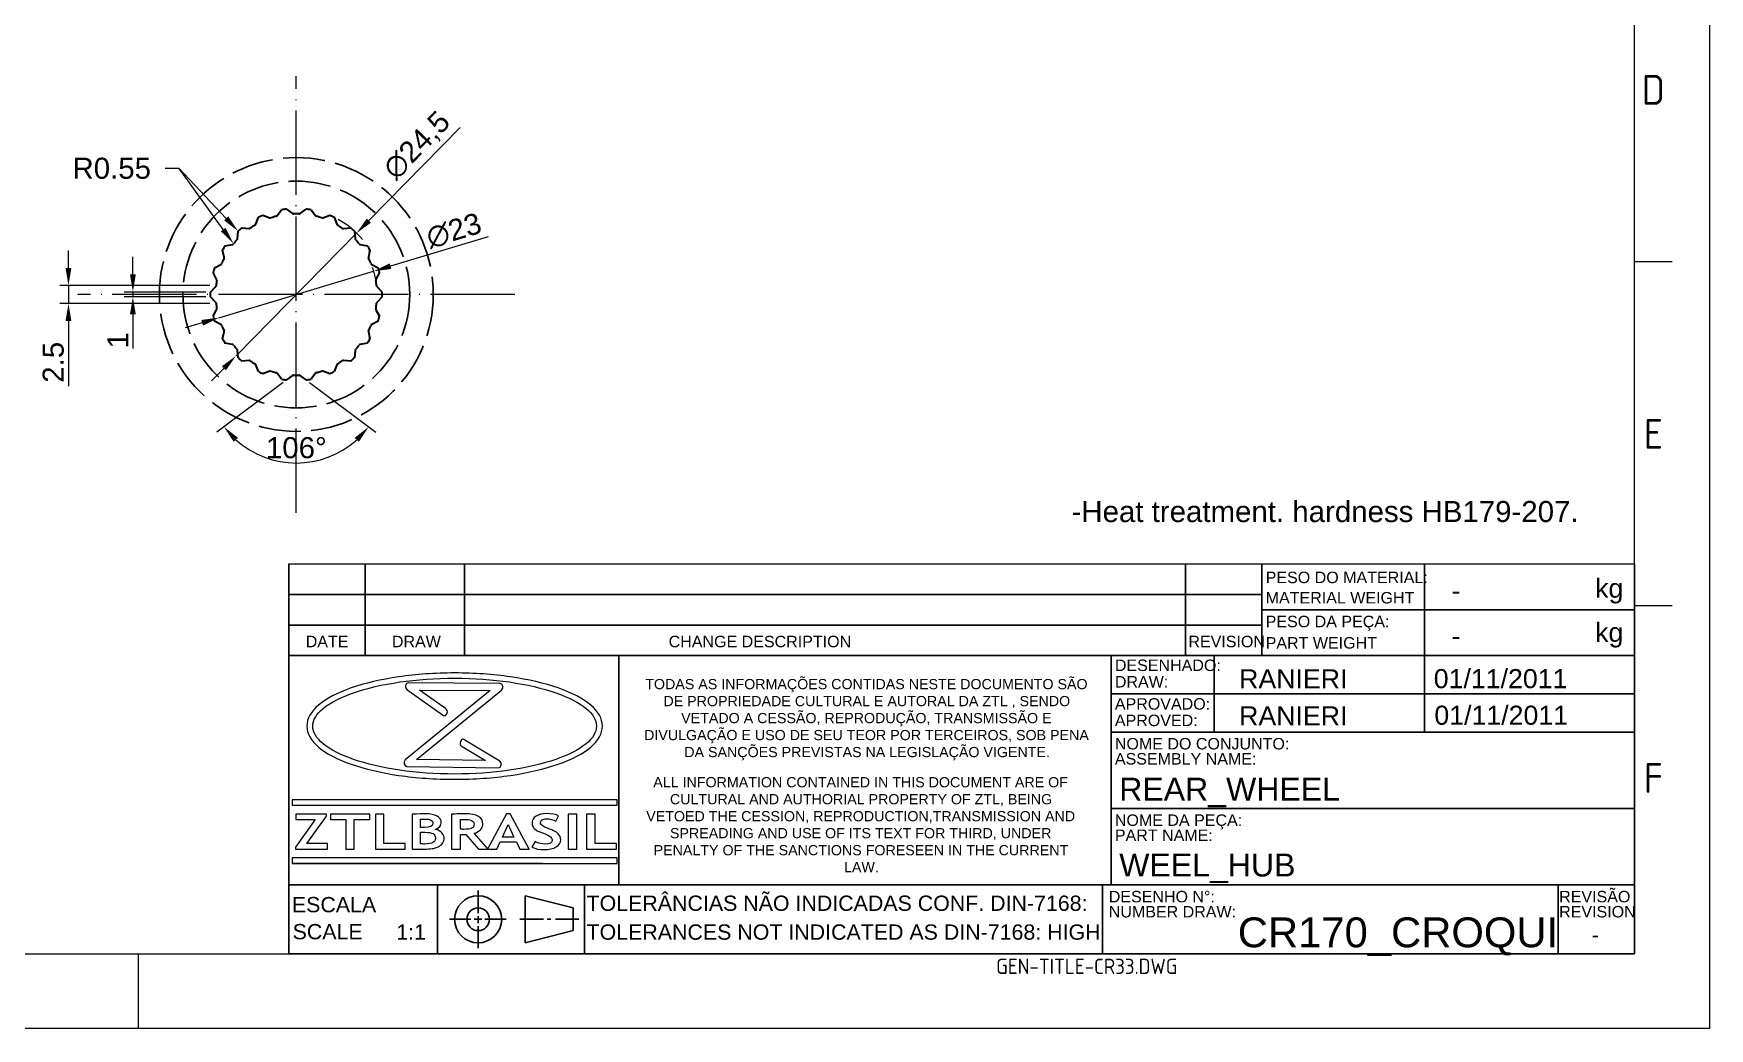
# Model space of a CAD drawing. Header units: millimetres. Extents: x 2429 to 2877, y 1091 to 1407.
# Drawn here: x 2637.9 to 2876.6, y 1091 to 1232.7 of the extents above; entities that cross this region are included whole.
import ezdxf
from ezdxf import colors
from ezdxf.entities.mleader import LeaderData, LeaderLine
from ezdxf.enums import TextEntityAlignment as Align
from ezdxf.math import Vec2, Vec3

# ---------------------------------------------------------------- set-up
doc = ezdxf.new("R2010")
doc.units = ezdxf.units.MM
for name, pattern in [('ACAD_ISO02W100', [15, 12, -3]), ('ACAD_ISO04W100', [30, 24, -3, 0, -3]), ('ACAD_ISO05W100', [33, 24, -3, 0, -3, 0, -3])]:
    doc.linetypes.add(name, pattern=pattern)
for name, color, linetype, lineweight in [('AM_0', 7, 'Continuous', 40), ('AM_4', 1, 'ACAD_ISO04W100', 25), ('AM_5', 3, 'Continuous', 25), ('AM_8', 40, 'ACAD_ISO02W100', 35), ('AM_BOR', 2, 'ACAD_ISO05W100', 35)]:
    doc.layers.add(name, color=color, linetype=linetype, lineweight=lineweight)
doc.layers.add('Camada 1', color=7, linetype='Continuous')
doc.styles.add('ACISOTS', font='isocp.shx', dxfattribs={"height": 1})
doc.styles.get("Standard").update_dxf_attribs({"font": 'arial.ttf'})
doc.dimstyles.new('ISO-25', dxfattribs={"dimtxt": 3, "dimasz": 2.5, "dimexe": 1.25, "dimexo": 0.625, "dimtad": 1, "dimtxsty": 'Standard', "dimcen": 2.5, "dimadec": 0, "dimazin": 0, "dimtfac": 1, "dimtmove": 0, "dimatfit": 3, "dimfxl": 1, "dimarcsym": 0})

# ---------------------------------------------------------------- blocks, each defined once
blk = doc.blocks.new('A3 ZTL')
for p, q in [((401.17, 9.78), (401.17, 280.82)), ((19.57, 9.78), (401.17, 9.78))]:
    blk.add_line(p, q)
at = {"layer": 'AM_BOR', "color": 135, "linetype": 'Continuous', "lineweight": 25}
for p, q in [((410.96, 290.61), (410.96, 0)), ((410.96, 0), (0, 0))]:
    blk.add_line(p, q, dxfattribs=at)
at = {"layer": 'AM_BOR', "color": 135, "lineweight": 25}
for p, q in [((406.07, 100.29), (401.17, 100.29)), ((406.07, 55.28), (401.17, 55.28)), ((205.48, 9.78), (205.48, 0))]:
    blk.add_line(p, q, dxfattribs=at)
at = {"layer": 'AM_BOR', "color": 135, "lineweight": 25, "style": 'ACISOTS'}
for s, p in [('D', (403.62, 122.8)), ('E', (403.62, 77.79)), ('F', (403.62, 32.78))]:
    blk.add_text(s, height=3.91, dxfattribs=at).set_placement(p, align=Align.MIDDLE)
blk = doc.blocks.new('*D23')
at = {"layer": 'AM_5', "color": 0, "lineweight": -2}
for p, q in [((2698.69, 1219.36), (2685.67, 1206.09)), ((2666.75, 1186.83), (2683.92, 1204.31)), ((2665, 1185.04), (2663.25, 1183.26))]:
    blk.add_line(p, q, dxfattribs=at)
blk.add_arc((2675.34, 1195.57), 12.25, 39.6867, 60.8832, dxfattribs=at)
at = {"layer": 'AM_5', "color": 0}
for points in [[(2685.37, 1206.39), (2685.97, 1205.8), (2683.92, 1204.31)], [(2664.71, 1185.33), (2665.3, 1184.75), (2666.75, 1186.83)]]:
    blk.add_solid(points, dxfattribs=at)
at = {"layer": 'Defpoints', "color": 0}
for p in [(2683.92, 1204.31), (2666.75, 1186.83)]:
    blk.add_point(p, dxfattribs=at)
at = {"layer": 'AM_5', "color": 0, "insert": (2692.61, 1216.7), "char_height": 3, "attachment_point": 5, "rotation": 45.5332}
blk.add_mtext('∅24,5', dxfattribs=at)
blk = doc.blocks.new('*D24')
at = {"layer": 'AM_5', "color": 0, "lineweight": -2}
for p, q in [((2702.64, 1203.77), (2688.74, 1199.6)), ((2664.32, 1192.26), (2686.35, 1198.88)), ((2661.93, 1191.54), (2659.53, 1190.82))]:
    blk.add_line(p, q, dxfattribs=at)
blk.add_arc((2675.34, 1195.57), 11.5, 10.4991, 19.4453, dxfattribs=at)
at = {"layer": 'AM_5', "color": 0}
for points in [[(2688.62, 1200), (2688.86, 1199.2), (2686.35, 1198.88)], [(2661.81, 1191.94), (2662.05, 1191.14), (2664.32, 1192.26)]]:
    blk.add_solid(points, dxfattribs=at)
at = {"layer": 'Defpoints', "color": 0}
for p in [(2686.35, 1198.88), (2664.32, 1192.26)]:
    blk.add_point(p, dxfattribs=at)
at = {"layer": 'AM_5', "color": 0, "insert": (2697.78, 1204.65), "char_height": 3, "attachment_point": 5, "rotation": 16.7269}
blk.add_mtext('∅23', dxfattribs=at)
blk = doc.blocks.new('*D25')
at = {"layer": 'AM_5', "color": 0, "lineweight": -2}
for p, q in [((2642.89, 1199.34), (2642.89, 1201.84)), ((2663.03, 1196.84), (2641.64, 1196.84)), ((2642.89, 1196.84), (2642.89, 1194.3)), ((2663.03, 1194.3), (2641.64, 1194.3)), ((2642.89, 1191.8), (2642.89, 1182.51))]:
    blk.add_line(p, q, dxfattribs=at)
at = {"layer": 'AM_5', "color": 0}
for points in [[(2642.47, 1199.34), (2643.3, 1199.34), (2642.89, 1196.84)], [(2642.47, 1191.8), (2643.3, 1191.8), (2642.89, 1194.3)]]:
    blk.add_solid(points, dxfattribs=at)
at = {"layer": 'Defpoints', "color": 0}
for p in [(2663.65, 1196.84), (2642.89, 1194.3), (2663.65, 1194.3)]:
    blk.add_point(p, dxfattribs=at)
at = {"layer": 'AM_5', "color": 0, "insert": (2640.73, 1185.91), "char_height": 3, "attachment_point": 5, "rotation": 90}
blk.add_mtext('2.5', dxfattribs=at)
blk = doc.blocks.new('*D26')
at = {"layer": 'AM_5', "color": 0, "lineweight": -2}
for p, q in [((2652.06, 1198.42), (2652.06, 1200.92)), ((2662.47, 1195.92), (2650.81, 1195.92)), ((2652.06, 1195.92), (2652.06, 1195.22)), ((2662.47, 1195.22), (2650.81, 1195.22)), ((2652.06, 1192.72), (2652.06, 1187.86))]:
    blk.add_line(p, q, dxfattribs=at)
at = {"layer": 'AM_5', "color": 0}
for points in [[(2651.65, 1198.42), (2652.48, 1198.42), (2652.06, 1195.92)], [(2651.65, 1192.72), (2652.48, 1192.72), (2652.06, 1195.22)]]:
    blk.add_solid(points, dxfattribs=at)
at = {"layer": 'Defpoints', "color": 0}
for p in [(2663.09, 1195.92), (2652.06, 1195.22), (2663.09, 1195.22)]:
    blk.add_point(p, dxfattribs=at)
at = {"layer": 'AM_5', "color": 0, "insert": (2649.93, 1189.04), "char_height": 3, "attachment_point": 5, "rotation": 90}
blk.add_mtext('1', dxfattribs=at)
blk = doc.blocks.new('*D41')
at = {"layer": 'AM_5', "color": 0, "lineweight": -2}
for p, q in [((2673.44, 1183.02), (2664.03, 1175.96)), ((2677.23, 1183.02), (2686.64, 1175.96))]:
    blk.add_line(p, q, dxfattribs=at)
blk.add_arc((2675.34, 1184.44), 12.88, 228.0071, 311.9929, dxfattribs=at)
at = {"layer": 'AM_5', "color": 0}
for points in [[(2666.41, 1174.59), (2667.02, 1175.15), (2665.03, 1176.71)], [(2683.65, 1175.15), (2684.26, 1174.59), (2685.64, 1176.71)]]:
    blk.add_solid(points, dxfattribs=at)
at = {"layer": 'Defpoints', "color": 0}
for p in [(2674.78, 1184.02), (2675.89, 1184.02), (2673.94, 1183.4), (2676.73, 1183.4), (2671.42, 1172.17)]:
    blk.add_point(p, dxfattribs=at)
at = {"layer": 'AM_5', "color": 0, "insert": (2675.34, 1173.72), "char_height": 3, "attachment_point": 5}
blk.add_mtext('106°', dxfattribs=at)

msp = doc.modelspace()

# ---------------------------------------------------------------- linework, layer by layer
at = {"linetype": 'Continuous'}
msp.add_line((2674.261, 1157.192), (2865.925, 1157.192), dxfattribs=at)
at = {"layer": 'AM_0'}
for p, q in [((2673.942, 1207.738), (2674.778, 1207.111)), ((2675.893, 1207.111), (2676.729, 1207.738)), ((2669.564, 1205.58), (2669.928, 1206.56)), ((2670.569, 1206.853), (2671.549, 1206.486)), ((2672.618, 1206.8), (2673.244, 1207.638)), ((2677.427, 1207.638), (2678.053, 1206.8)), ((2679.122, 1206.486), (2680.102, 1206.853)), ((2680.743, 1206.56), (2681.107, 1205.58)), ((2666.977, 1203.548), (2667.051, 1204.591)), ((2667.583, 1205.053), (2668.626, 1204.977)), ((2682.045, 1204.977), (2683.088, 1205.053)), ((2683.62, 1204.591), (2683.694, 1203.548)), ((2665.067, 1200.87), (2664.844, 1201.892)), ((2665.225, 1202.484), (2666.247, 1202.706)), ((2684.424, 1202.706), (2685.446, 1202.484)), ((2685.827, 1201.892), (2685.604, 1200.87)), ((2663.989, 1197.762), (2663.487, 1198.68)), ((2663.686, 1199.356), (2664.604, 1199.856)), ((2686.067, 1199.856), (2686.985, 1199.356)), ((2687.184, 1198.68), (2686.682, 1197.762)), ((2663.091, 1195.92), (2663.831, 1196.659)), ((2686.84, 1196.659), (2687.58, 1195.92)), ((2663.831, 1194.477), (2663.091, 1195.216)), ((2663.487, 1192.456), (2663.989, 1193.374)), ((2686.682, 1193.374), (2687.184, 1192.456)), ((2687.58, 1195.216), (2686.84, 1194.477)), ((2664.604, 1191.28), (2663.686, 1191.78)), ((2686.985, 1191.78), (2686.067, 1191.28)), ((2664.844, 1189.244), (2665.067, 1190.266)), ((2666.247, 1188.43), (2665.225, 1188.651)), ((2685.446, 1188.651), (2684.424, 1188.43)), ((2685.604, 1190.266), (2685.827, 1189.244)), ((2667.051, 1186.545), (2666.977, 1187.588)), ((2683.694, 1187.588), (2683.62, 1186.545)), ((2668.626, 1186.159), (2667.583, 1186.083)), ((2669.928, 1184.576), (2669.564, 1185.556)), ((2671.549, 1184.65), (2670.569, 1184.283)), ((2673.244, 1183.498), (2672.618, 1184.336)), ((2674.778, 1184.025), (2673.942, 1183.397)), ((2676.729, 1183.397), (2675.893, 1184.025)), ((2678.053, 1184.336), (2677.427, 1183.498)), ((2680.102, 1184.283), (2679.122, 1184.65)), ((2681.107, 1185.556), (2680.743, 1184.576)), ((2683.088, 1186.083), (2682.045, 1186.159))]:
    msp.add_line(p, q, dxfattribs=at)
for centre, radius, start, end in [((2675.335, 1195.568), 12.25, 96.53378, 99.82986), ((2675.335, 1195.568), 12.25, 80.17014, 83.46622), ((2675.335, 1195.568), 11.5, 120.74101, 124.71354), ((2669.329, 1205.667), 0.25, 300.74101, 339.59717), ((2675.335, 1195.568), 12.25, 112.89741, 116.1935), ((2671.636, 1206.72), 0.25, 249.49374, 288.3499), ((2675.335, 1195.568), 11.5, 104.37737, 108.3499), ((2672.418, 1206.95), 0.25, 284.37737, 323.23353), ((2674.928, 1207.311), 0.25, 233.1301, 271.98626), ((2675.335, 1195.568), 11.5, 88.01374, 91.98626), ((2675.743, 1207.311), 0.25, 268.01374, 306.8699), ((2678.253, 1206.95), 0.25, 216.76647, 255.62263), ((2675.335, 1195.568), 11.5, 71.6501, 75.62263), ((2679.035, 1206.72), 0.25, 251.6501, 290.50626), ((2675.335, 1195.568), 12.25, 63.8065, 67.10259), ((2681.342, 1205.667), 0.25, 200.40283, 239.25899), ((2675.335, 1195.568), 11.5, 55.28646, 59.25899), ((2675.335, 1195.568), 11.5, 137.10465, 141.07717), ((2666.727, 1203.566), 0.25, 317.10465, 355.96081), ((2675.335, 1195.568), 12.25, 129.26105, 132.55713), ((2668.644, 1205.227), 0.25, 265.85738, 304.71354), ((2682.027, 1205.227), 0.25, 235.28646, 274.14262), ((2675.335, 1195.568), 12.25, 47.44287, 50.73895), ((2683.944, 1203.566), 0.25, 184.03919, 222.89535), ((2675.335, 1195.568), 11.5, 38.92283, 42.89535), ((2675.335, 1195.568), 11.5, 153.46828, 157.44081), ((2675.335, 1195.568), 12.25, 145.62469, 148.92077), ((2664.823, 1200.817), 0.25, 333.46828, 12.32444), ((2666.194, 1202.95), 0.25, 282.22101, 321.07717), ((2684.477, 1202.95), 0.25, 218.92283, 257.77899), ((2675.335, 1195.568), 12.25, 31.07923, 34.37531), ((2685.848, 1200.817), 0.25, 167.67556, 206.53172), ((2675.335, 1195.568), 11.5, 22.55919, 26.53172), ((2675.335, 1195.568), 12.25, 161.98832, 165.28441), ((2664.485, 1200.076), 0.25, 298.58465, 337.44081), ((2686.186, 1200.076), 0.25, 202.55919, 241.41535), ((2675.335, 1195.568), 12.25, 14.71559, 18.01168), ((2675.335, 1195.568), 12.25, 178.35196, 181.64804), ((2663.654, 1196.836), 0.25, 314.94828, 353.80444), ((2675.335, 1195.568), 11.5, 169.83192, 173.80444), ((2663.77, 1197.642), 0.25, 349.83192, 28.68808), ((2686.901, 1197.642), 0.25, 151.31192, 190.16808), ((2675.335, 1195.568), 11.5, 6.19556, 10.16808), ((2687.017, 1196.836), 0.25, 186.19556, 225.05172), ((2675.335, 1195.568), 12.25, 358.35196, 1.64804), ((2663.654, 1194.3), 0.25, 6.19556, 45.05172), ((2675.335, 1195.568), 11.5, 186.19556, 190.16808), ((2663.77, 1193.494), 0.25, 331.31192, 10.16808), ((2686.901, 1193.494), 0.25, 169.83192, 208.68808), ((2675.335, 1195.568), 11.5, 349.83192, 353.80444), ((2687.017, 1194.3), 0.25, 134.94828, 173.80444), ((2675.335, 1195.568), 12.25, 194.71559, 198.01168), ((2664.485, 1191.06), 0.25, 22.55919, 61.41535), ((2675.335, 1195.568), 11.5, 202.55919, 206.53172), ((2675.335, 1195.568), 11.5, 333.46828, 337.44081), ((2686.186, 1191.06), 0.25, 118.58465, 157.44081), ((2675.335, 1195.568), 12.25, 341.98832, 345.28441), ((2675.335, 1195.568), 12.25, 211.07923, 214.37531), ((2664.823, 1190.319), 0.25, 347.67556, 26.53172), ((2675.335, 1195.568), 12.25, 325.62469, 328.92077), ((2685.848, 1190.319), 0.25, 153.46828, 192.32444), ((2666.194, 1188.186), 0.25, 38.92283, 77.77899), ((2675.335, 1195.568), 11.5, 218.92283, 222.89535), ((2666.727, 1187.57), 0.25, 4.03919, 42.89535), ((2675.335, 1195.568), 12.25, 227.44287, 230.73895), ((2675.335, 1195.568), 12.25, 309.26105, 312.55713), ((2683.944, 1187.57), 0.25, 137.10465, 175.96081), ((2675.335, 1195.568), 11.5, 317.10465, 321.07717), ((2684.477, 1188.186), 0.25, 102.22101, 141.07717), ((2668.644, 1185.909), 0.25, 55.28646, 94.14262), ((2675.335, 1195.568), 11.5, 235.28646, 239.25899), ((2669.329, 1185.469), 0.25, 20.40283, 59.25899), ((2675.335, 1195.568), 12.25, 243.8065, 247.10259), ((2671.636, 1184.415), 0.25, 71.6501, 110.50626), ((2675.335, 1195.568), 11.5, 251.6501, 255.62263), ((2672.418, 1184.186), 0.25, 36.76647, 75.62263), ((2674.928, 1183.825), 0.25, 88.01374, 126.8699), ((2675.335, 1195.568), 11.5, 268.01374, 271.98626), ((2675.743, 1183.825), 0.25, 53.1301, 91.98626), ((2678.253, 1184.186), 0.25, 104.37737, 143.23353), ((2675.335, 1195.568), 11.5, 284.37737, 288.3499), ((2679.035, 1184.415), 0.25, 69.49374, 108.3499), ((2675.335, 1195.568), 12.25, 292.89741, 296.1935), ((2681.342, 1185.469), 0.25, 120.74101, 159.59717), ((2675.335, 1195.568), 11.5, 300.74101, 304.71354), ((2682.027, 1185.909), 0.25, 85.85738, 124.71354), ((2675.335, 1195.568), 12.25, 260.17014, 263.46622), ((2675.335, 1195.568), 12.25, 276.53378, 279.82986)]:
    msp.add_arc(centre, radius, start, end, dxfattribs=at)
at = {"layer": 'AM_4', "ltscale": 0.5}
for p, q in [((2675.335, 1164.47), (2675.335, 1226.665)), ((2706.433, 1195.568), (2644.238, 1195.568))]:
    msp.add_line(p, q, dxfattribs=at)
at = {"layer": 'AM_8', "color": 0, "linetype": 'Continuous'}
for p, q in [((2674.261, 1157.192), (2674.261, 1101.653)), ((2685.151, 1157.192), (2685.151, 1144.124)), ((2699.308, 1157.192), (2699.308, 1144.124)), ((2801.944, 1157.192), (2801.944, 1144.124)), ((2812.834, 1144.124), (2812.834, 1157.192)), ((2835.978, 1157.192), (2835.978, 1150.658)), ((2865.925, 1101.653), (2865.925, 1157.192)), ((2812.834, 1152.836), (2674.261, 1152.836)), ((2812.834, 1150.658), (2865.925, 1150.658)), ((2835.978, 1150.658), (2835.978, 1144.124)), ((2674.261, 1148.48), (2812.834, 1148.48)), ((2674.261, 1144.124), (2789.695, 1144.124)), ((2721.248, 1144.124), (2721.248, 1111.454)), ((2789.695, 1144.124), (2865.925, 1144.124)), ((2791.358, 1144.124), (2791.358, 1123.433)), ((2806.03, 1144.124), (2806.03, 1133.234)), ((2835.978, 1144.124), (2835.978, 1133.234)), ((2791.358, 1138.679), (2865.925, 1138.679)), ((2791.358, 1133.234), (2865.925, 1133.234)), ((2791.358, 1123.433), (2791.358, 1111.454)), ((2791.358, 1122.344), (2865.925, 1122.344)), ((2674.738, 1114.515), (2710.413, 1114.515)), ((2789.695, 1111.454), (2674.261, 1111.454)), ((2722.571, 1111.454), (2674.261, 1111.454)), ((2695.425, 1111.454), (2695.425, 1101.653)), ((2701.228, 1110.668), (2701.228, 1107.436)), ((2714.766, 1108.169), (2707.915, 1109.906)), ((2707.915, 1109.906), (2707.915, 1103.201)), ((2716.396, 1111.454), (2716.396, 1101.653)), ((2789.695, 1111.454), (2855.035, 1111.454)), ((2790.149, 1101.653), (2790.149, 1111.454)), ((2865.925, 1111.454), (2855.035, 1111.454)), ((2855.035, 1111.454), (2855.035, 1101.653)), ((2714.766, 1108.169), (2714.766, 1104.938)), ((2697.133, 1106.553), (2700.207, 1106.553)), ((2700.674, 1106.553), (2701.756, 1106.553)), ((2701.228, 1106.987), (2701.228, 1106.022)), ((2701.228, 1105.589), (2701.228, 1102.439)), ((2702.172, 1106.553), (2705.227, 1106.553)), ((2707.168, 1106.553), (2710.537, 1106.553)), ((2711.056, 1106.553), (2711.598, 1106.553)), ((2712.225, 1106.553), (2715.561, 1106.553)), ((2714.766, 1104.938), (2707.915, 1103.201)), ((2674.261, 1101.653), (2865.925, 1101.653))]:
    msp.add_line(p, q, dxfattribs=at)
at = {"layer": 'AM_8', "ltscale": 0.5}
for radius in [19.5, 16.15]:
    msp.add_circle((2675.335, 1195.568), radius, dxfattribs=at)
at = {"layer": 'AM_8', "color": 0, "linetype": 'Continuous'}
for radius in [3.352, 1.616]:
    msp.add_circle((2701.228, 1106.553), radius, dxfattribs=at)
at = {"layer": 'Camada 1'}
for points, knots in [([(2697.884, 1141.648), (2700.693, 1141.648), (2703.378, 1141.451), (2705.831, 1141.095), (2705.831, 1141.095), (2708.38, 1140.725), (2710.679, 1140.182), (2712.607, 1139.509), (2712.607, 1139.509), (2714.587, 1138.819), (2716.184, 1137.985), (2717.276, 1137.052), (2717.276, 1137.052), (2718.339, 1136.143), (2718.926, 1135.138), (2718.926, 1134.076), (2718.926, 1134.076), (2718.926, 1133.014), (2718.339, 1132.009), (2717.276, 1131.1), (2717.276, 1131.1), (2716.184, 1130.167), (2714.587, 1129.333), (2712.607, 1128.642), (2712.607, 1128.642), (2710.679, 1127.969), (2708.38, 1127.426), (2705.831, 1127.056), (2705.831, 1127.056), (2703.378, 1126.7), (2700.693, 1126.503), (2697.884, 1126.503), (2697.884, 1126.503), (2695.074, 1126.503), (2692.389, 1126.7), (2689.936, 1127.056), (2689.936, 1127.056), (2687.387, 1127.426), (2685.088, 1127.969), (2683.16, 1128.642), (2683.16, 1128.642), (2681.181, 1129.333), (2679.583, 1130.167), (2678.491, 1131.1), (2678.491, 1131.1), (2677.428, 1132.009), (2676.841, 1133.014), (2676.841, 1134.076), (2676.841, 1134.076), (2676.841, 1135.138), (2677.428, 1136.143), (2678.491, 1137.052), (2678.491, 1137.052), (2679.583, 1137.985), (2681.181, 1138.819), (2683.16, 1139.509), (2683.16, 1139.509), (2685.088, 1140.182), (2687.387, 1140.725), (2689.937, 1141.095), (2689.937, 1141.095), (2692.389, 1141.451), (2695.074, 1141.648), (2697.884, 1141.648)], [0, 0, 0, 0, 0.0588235, 0.0588235, 0.0588235, 0.0588235, 0.1176471, 0.1176471, 0.1176471, 0.1176471, 0.1764706, 0.1764706, 0.1764706, 0.1764706, 0.2352941, 0.2352941, 0.2352941, 0.2352941, 0.2941176, 0.2941176, 0.2941176, 0.2941176, 0.3529412, 0.3529412, 0.3529412, 0.3529412, 0.4117647, 0.4117647, 0.4117647, 0.4117647, 0.4705882, 0.4705882, 0.4705882, 0.4705882, 0.5294118, 0.5294118, 0.5294118, 0.5294118, 0.5882353, 0.5882353, 0.5882353, 0.5882353, 0.6470588, 0.6470588, 0.6470588, 0.6470588, 0.7058824, 0.7058824, 0.7058824, 0.7058824, 0.7647059, 0.7647059, 0.7647059, 0.7647059, 0.8235294, 0.8235294, 0.8235294, 0.8235294, 0.8823529, 0.8823529, 0.8823529, 0.8823529, 1, 1, 1, 1]), ([(2697.884, 1140.901), (2695.123, 1140.901), (2692.49, 1140.709), (2690.088, 1140.361), (2690.088, 1140.361), (2687.592, 1140), (2685.346, 1139.471), (2683.467, 1138.815), (2683.467, 1138.815), (2681.639, 1138.177), (2680.165, 1137.423), (2679.162, 1136.595), (2679.162, 1136.595), (2678.209, 1135.809), (2677.683, 1134.957), (2677.683, 1134.076), (2677.683, 1134.076), (2677.683, 1133.195), (2678.209, 1132.343), (2679.162, 1131.557), (2679.162, 1131.557), (2680.165, 1130.729), (2681.639, 1129.975), (2683.467, 1129.337), (2683.467, 1129.337), (2685.346, 1128.681), (2687.592, 1128.152), (2690.088, 1127.79), (2690.088, 1127.79), (2692.49, 1127.443), (2695.123, 1127.25), (2697.884, 1127.25), (2697.884, 1127.25), (2700.644, 1127.25), (2703.278, 1127.443), (2705.679, 1127.79), (2705.679, 1127.79), (2708.175, 1128.152), (2710.421, 1128.681), (2712.3, 1129.337), (2712.3, 1129.337), (2714.129, 1129.975), (2715.602, 1130.729), (2716.606, 1131.557), (2716.606, 1131.557), (2717.558, 1132.343), (2718.084, 1133.195), (2718.084, 1134.076), (2718.084, 1134.076), (2718.084, 1134.957), (2717.558, 1135.809), (2716.606, 1136.595), (2716.606, 1136.595), (2715.602, 1137.423), (2714.129, 1138.177), (2712.3, 1138.815), (2712.3, 1138.815), (2710.421, 1139.471), (2708.175, 1140), (2705.679, 1140.361), (2705.679, 1140.361), (2703.277, 1140.709), (2700.644, 1140.901), (2697.884, 1140.901)], [0, 0, 0, 0, 0.0588235, 0.0588235, 0.0588235, 0.0588235, 0.1176471, 0.1176471, 0.1176471, 0.1176471, 0.1764706, 0.1764706, 0.1764706, 0.1764706, 0.2352941, 0.2352941, 0.2352941, 0.2352941, 0.2941176, 0.2941176, 0.2941176, 0.2941176, 0.3529412, 0.3529412, 0.3529412, 0.3529412, 0.4117647, 0.4117647, 0.4117647, 0.4117647, 0.4705882, 0.4705882, 0.4705882, 0.4705882, 0.5294118, 0.5294118, 0.5294118, 0.5294118, 0.5882353, 0.5882353, 0.5882353, 0.5882353, 0.6470588, 0.6470588, 0.6470588, 0.6470588, 0.7058824, 0.7058824, 0.7058824, 0.7058824, 0.7647059, 0.7647059, 0.7647059, 0.7647059, 0.8235294, 0.8235294, 0.8235294, 0.8235294, 0.8823529, 0.8823529, 0.8823529, 0.8823529, 1, 1, 1, 1]), ([(2696.133, 1135.688), (2696.133, 1135.688), (2691.092, 1139.301), (2691.092, 1139.301), (2691.092, 1139.301), (2690.717, 1139.57), (2690.869, 1140.252), (2691.311, 1140.249), (2691.311, 1140.249), (2691.311, 1140.249), (2704.331, 1140.144), (2704.331, 1140.144), (2704.331, 1140.144), (2704.759, 1140.141), (2704.918, 1139.496), (2704.569, 1139.212), (2704.569, 1139.212), (2704.569, 1139.212), (2692.447, 1129.337), (2692.447, 1129.337), (2692.447, 1129.337), (2692.447, 1129.337), (2702.272, 1129.179), (2702.272, 1129.179), (2702.272, 1129.179), (2702.272, 1129.179), (2698.967, 1131.169), (2698.967, 1131.169), (2698.967, 1131.169), (2698.75, 1131.3), (2698.533, 1131.431), (2698.722, 1131.885), (2698.722, 1131.885), (2698.911, 1132.339), (2699.129, 1132.208), (2699.346, 1132.078), (2699.346, 1132.078), (2699.346, 1132.078), (2704.3, 1129.093), (2704.3, 1129.093), (2704.3, 1129.093), (2704.705, 1128.849), (2704.562, 1128.122), (2704.105, 1128.129), (2704.105, 1128.129), (2704.105, 1128.129), (2691.086, 1128.339), (2691.086, 1128.339), (2691.086, 1128.339), (2690.659, 1128.345), (2690.503, 1128.987), (2690.851, 1129.271), (2690.851, 1129.271), (2690.851, 1129.271), (2702.96, 1139.135), (2702.96, 1139.135), (2702.96, 1139.135), (2702.96, 1139.135), (2692.868, 1139.217), (2692.868, 1139.217), (2692.868, 1139.217), (2692.868, 1139.217), (2696.569, 1136.564), (2696.569, 1136.564), (2696.569, 1136.564), (2696.775, 1136.417), (2696.981, 1136.269), (2696.764, 1135.831), (2696.764, 1135.831), (2696.546, 1135.393), (2696.34, 1135.54), (2696.133, 1135.688)], [0, 0, 0, 0, 0.0526316, 0.0526316, 0.0526316, 0.0526316, 0.1052632, 0.1052632, 0.1052632, 0.1052632, 0.1578947, 0.1578947, 0.1578947, 0.1578947, 0.2105263, 0.2105263, 0.2105263, 0.2105263, 0.2631579, 0.2631579, 0.2631579, 0.2631579, 0.3157895, 0.3157895, 0.3157895, 0.3157895, 0.3684211, 0.3684211, 0.3684211, 0.3684211, 0.4210526, 0.4210526, 0.4210526, 0.4210526, 0.4736842, 0.4736842, 0.4736842, 0.4736842, 0.5263158, 0.5263158, 0.5263158, 0.5263158, 0.5789474, 0.5789474, 0.5789474, 0.5789474, 0.6315789, 0.6315789, 0.6315789, 0.6315789, 0.6842105, 0.6842105, 0.6842105, 0.6842105, 0.7368421, 0.7368421, 0.7368421, 0.7368421, 0.7894737, 0.7894737, 0.7894737, 0.7894737, 0.8421053, 0.8421053, 0.8421053, 0.8421053, 0.8947368, 0.8947368, 0.8947368, 0.8947368, 1, 1, 1, 1]), ([(2674.828, 1123.581), (2674.828, 1123.581), (2720.939, 1123.581), (2720.939, 1123.581), (2720.939, 1123.581), (2720.939, 1123.581), (2721.03, 1123.581), (2721.03, 1123.581), (2721.03, 1123.581), (2721.03, 1123.581), (2721.03, 1123.491), (2721.03, 1123.491), (2721.03, 1123.491), (2721.03, 1123.491), (2721.03, 1122.891), (2721.03, 1122.891), (2721.03, 1122.891), (2721.03, 1122.891), (2721.03, 1122.8), (2721.03, 1122.8), (2721.03, 1122.8), (2721.03, 1122.8), (2720.939, 1122.8), (2720.939, 1122.8), (2720.939, 1122.8), (2720.939, 1122.8), (2674.828, 1122.8), (2674.828, 1122.8), (2674.828, 1122.8), (2674.828, 1122.8), (2674.738, 1122.8), (2674.738, 1122.8), (2674.738, 1122.8), (2674.738, 1122.8), (2674.738, 1122.891), (2674.738, 1122.891), (2674.738, 1122.891), (2674.738, 1122.891), (2674.738, 1123.491), (2674.738, 1123.491), (2674.738, 1123.491), (2674.738, 1123.491), (2674.738, 1123.581), (2674.738, 1123.581), (2674.738, 1123.581), (2674.738, 1123.581), (2674.828, 1123.581), (2674.828, 1123.581)], [0, 0, 0, 0, 0.0769231, 0.0769231, 0.0769231, 0.0769231, 0.1538462, 0.1538462, 0.1538462, 0.1538462, 0.2307692, 0.2307692, 0.2307692, 0.2307692, 0.3076923, 0.3076923, 0.3076923, 0.3076923, 0.3846154, 0.3846154, 0.3846154, 0.3846154, 0.4615385, 0.4615385, 0.4615385, 0.4615385, 0.5384615, 0.5384615, 0.5384615, 0.5384615, 0.6153846, 0.6153846, 0.6153846, 0.6153846, 0.6923077, 0.6923077, 0.6923077, 0.6923077, 0.7692308, 0.7692308, 0.7692308, 0.7692308, 0.8461538, 0.8461538, 0.8461538, 0.8461538, 1, 1, 1, 1]), ([(2675.197, 1116.564), (2675.197, 1116.564), (2675.197, 1116.849), (2675.197, 1116.849), (2675.197, 1116.849), (2675.197, 1116.849), (2678.017, 1120.75), (2678.017, 1120.75), (2678.017, 1120.75), (2678.017, 1120.75), (2675.244, 1120.75), (2675.244, 1120.75), (2675.244, 1120.75), (2675.244, 1120.75), (2675.244, 1121.534), (2675.244, 1121.534), (2675.244, 1121.534), (2675.244, 1121.534), (2679.653, 1121.534), (2679.653, 1121.534), (2679.653, 1121.534), (2679.653, 1121.534), (2679.653, 1121.249), (2679.653, 1121.249), (2679.653, 1121.249), (2679.653, 1121.249), (2676.823, 1117.348), (2676.823, 1117.348), (2676.823, 1117.348), (2676.823, 1117.348), (2679.754, 1117.348), (2679.754, 1117.348), (2679.754, 1117.348), (2679.754, 1117.348), (2679.754, 1116.564), (2679.754, 1116.564), (2679.754, 1116.564), (2679.754, 1116.564), (2675.197, 1116.564), (2675.197, 1116.564)], [0, 0, 0, 0, 0.0909091, 0.0909091, 0.0909091, 0.0909091, 0.1818182, 0.1818182, 0.1818182, 0.1818182, 0.2727273, 0.2727273, 0.2727273, 0.2727273, 0.3636364, 0.3636364, 0.3636364, 0.3636364, 0.4545455, 0.4545455, 0.4545455, 0.4545455, 0.5454545, 0.5454545, 0.5454545, 0.5454545, 0.6363636, 0.6363636, 0.6363636, 0.6363636, 0.7272727, 0.7272727, 0.7272727, 0.7272727, 0.8181818, 0.8181818, 0.8181818, 0.8181818, 1, 1, 1, 1]), ([(2683.567, 1120.75), (2683.567, 1120.75), (2683.567, 1116.564), (2683.567, 1116.564), (2683.567, 1116.564), (2683.567, 1116.564), (2682.366, 1116.564), (2682.366, 1116.564), (2682.366, 1116.564), (2682.366, 1116.564), (2682.366, 1120.75), (2682.366, 1120.75), (2682.366, 1120.75), (2682.366, 1120.75), (2680.215, 1120.75), (2680.215, 1120.75), (2680.215, 1120.75), (2680.215, 1120.75), (2680.215, 1121.534), (2680.215, 1121.534), (2680.215, 1121.534), (2680.215, 1121.534), (2685.814, 1121.534), (2685.814, 1121.534), (2685.814, 1121.534), (2685.814, 1121.534), (2685.814, 1120.75), (2685.814, 1120.75), (2685.814, 1120.75), (2685.814, 1120.75), (2683.567, 1120.75), (2683.567, 1120.75)], [0, 0, 0, 0, 0.1111111, 0.1111111, 0.1111111, 0.1111111, 0.2222222, 0.2222222, 0.2222222, 0.2222222, 0.3333333, 0.3333333, 0.3333333, 0.3333333, 0.4444444, 0.4444444, 0.4444444, 0.4444444, 0.5555556, 0.5555556, 0.5555556, 0.5555556, 0.6666667, 0.6666667, 0.6666667, 0.6666667, 0.7777778, 0.7777778, 0.7777778, 0.7777778, 1, 1, 1, 1]), ([(2686.599, 1116.564), (2686.599, 1116.564), (2686.599, 1121.534), (2686.599, 1121.534), (2686.599, 1121.534), (2686.599, 1121.534), (2687.8, 1121.534), (2687.8, 1121.534), (2687.8, 1121.534), (2687.8, 1121.534), (2687.8, 1117.348), (2687.8, 1117.348), (2687.8, 1117.348), (2687.8, 1117.348), (2690.856, 1117.348), (2690.856, 1117.348), (2690.856, 1117.348), (2690.856, 1117.348), (2690.856, 1116.564), (2690.856, 1116.564), (2690.856, 1116.564), (2690.856, 1116.564), (2686.599, 1116.564), (2686.599, 1116.564)], [0, 0, 0, 0, 0.1428571, 0.1428571, 0.1428571, 0.1428571, 0.2857143, 0.2857143, 0.2857143, 0.2857143, 0.4285714, 0.4285714, 0.4285714, 0.4285714, 0.5714286, 0.5714286, 0.5714286, 0.5714286, 0.7142857, 0.7142857, 0.7142857, 0.7142857, 1, 1, 1, 1]), ([(2693.893, 1116.564), (2693.893, 1116.564), (2691.824, 1116.564), (2691.824, 1116.564), (2691.824, 1116.564), (2691.824, 1116.564), (2691.824, 1121.53), (2691.824, 1121.53), (2691.824, 1121.53), (2692.736, 1121.561), (2693.375, 1121.578), (2693.74, 1121.578), (2693.74, 1121.578), (2694.443, 1121.578), (2694.991, 1121.467), (2695.387, 1121.246), (2695.387, 1121.246), (2695.782, 1121.026), (2695.979, 1120.711), (2695.979, 1120.303), (2695.979, 1120.303), (2695.979, 1119.909), (2695.696, 1119.598), (2695.13, 1119.369), (2695.13, 1119.369), (2695.97, 1119.154), (2696.391, 1118.711), (2696.391, 1118.039), (2696.391, 1118.039), (2696.391, 1117.587), (2696.157, 1117.228), (2695.694, 1116.962), (2695.694, 1116.962), (2695.229, 1116.697), (2694.629, 1116.564), (2693.893, 1116.564)], [0, 0, 0, 0, 0.1, 0.1, 0.1, 0.1, 0.2, 0.2, 0.2, 0.2, 0.3, 0.3, 0.3, 0.3, 0.4, 0.4, 0.4, 0.4, 0.5, 0.5, 0.5, 0.5, 0.6, 0.6, 0.6, 0.6, 0.7, 0.7, 0.7, 0.7, 0.8, 0.8, 0.8, 0.8, 1, 1, 1, 1]), ([(2693.025, 1120.825), (2693.025, 1120.825), (2693.025, 1119.634), (2693.025, 1119.634), (2693.025, 1119.634), (2693.209, 1119.625), (2693.403, 1119.621), (2693.606, 1119.621), (2693.606, 1119.621), (2694.388, 1119.621), (2694.779, 1119.836), (2694.779, 1120.268), (2694.779, 1120.268), (2694.779, 1120.65), (2694.424, 1120.841), (2693.713, 1120.841), (2693.713, 1120.841), (2693.526, 1120.841), (2693.296, 1120.835), (2693.025, 1120.825)], [0, 0, 0, 0, 0.1666667, 0.1666667, 0.1666667, 0.1666667, 0.3333333, 0.3333333, 0.3333333, 0.3333333, 0.5, 0.5, 0.5, 0.5, 0.6666667, 0.6666667, 0.6666667, 0.6666667, 1, 1, 1, 1]), ([(2701.264, 1116.564), (2701.264, 1116.564), (2699.46, 1118.616), (2699.46, 1118.616), (2699.46, 1118.616), (2699.279, 1118.618), (2699.025, 1118.626), (2698.697, 1118.64), (2698.697, 1118.64), (2698.697, 1118.64), (2698.697, 1116.564), (2698.697, 1116.564), (2698.697, 1116.564), (2698.697, 1116.564), (2697.451, 1116.564), (2697.451, 1116.564), (2697.451, 1116.564), (2697.451, 1116.564), (2697.451, 1121.534), (2697.451, 1121.534), (2697.451, 1121.534), (2697.519, 1121.534), (2697.779, 1121.542), (2698.233, 1121.559), (2698.233, 1121.559), (2698.685, 1121.576), (2699.049, 1121.585), (2699.326, 1121.585), (2699.326, 1121.585), (2701.044, 1121.585), (2701.903, 1121.096), (2701.903, 1120.119), (2701.903, 1120.119), (2701.903, 1119.825), (2701.783, 1119.557), (2701.546, 1119.315), (2701.546, 1119.315), (2701.31, 1119.073), (2701.011, 1118.903), (2700.651, 1118.803), (2700.651, 1118.803), (2700.651, 1118.803), (2702.649, 1116.564), (2702.649, 1116.564), (2702.649, 1116.564), (2702.649, 1116.564), (2701.264, 1116.564), (2701.264, 1116.564)], [0, 0, 0, 0, 0.0769231, 0.0769231, 0.0769231, 0.0769231, 0.1538462, 0.1538462, 0.1538462, 0.1538462, 0.2307692, 0.2307692, 0.2307692, 0.2307692, 0.3076923, 0.3076923, 0.3076923, 0.3076923, 0.3846154, 0.3846154, 0.3846154, 0.3846154, 0.4615385, 0.4615385, 0.4615385, 0.4615385, 0.5384615, 0.5384615, 0.5384615, 0.5384615, 0.6153846, 0.6153846, 0.6153846, 0.6153846, 0.6923077, 0.6923077, 0.6923077, 0.6923077, 0.7692308, 0.7692308, 0.7692308, 0.7692308, 0.8461538, 0.8461538, 0.8461538, 0.8461538, 1, 1, 1, 1]), ([(2698.697, 1120.767), (2698.697, 1120.767), (2698.697, 1119.387), (2698.697, 1119.387), (2698.697, 1119.387), (2698.92, 1119.373), (2699.09, 1119.366), (2699.206, 1119.366), (2699.206, 1119.366), (2699.708, 1119.366), (2700.075, 1119.418), (2700.306, 1119.522), (2700.306, 1119.522), (2700.54, 1119.626), (2700.656, 1119.828), (2700.656, 1120.129), (2700.656, 1120.129), (2700.656, 1120.373), (2700.532, 1120.545), (2700.281, 1120.641), (2700.281, 1120.641), (2700.032, 1120.738), (2699.64, 1120.787), (2699.104, 1120.787), (2699.104, 1120.787), (2698.975, 1120.787), (2698.839, 1120.781), (2698.697, 1120.767)], [0, 0, 0, 0, 0.125, 0.125, 0.125, 0.125, 0.25, 0.25, 0.25, 0.25, 0.375, 0.375, 0.375, 0.375, 0.5, 0.5, 0.5, 0.5, 0.625, 0.625, 0.625, 0.625, 0.75, 0.75, 0.75, 0.75, 1, 1, 1, 1]), ([(2707.174, 1116.564), (2707.174, 1116.564), (2706.68, 1117.571), (2706.68, 1117.571), (2706.68, 1117.571), (2706.68, 1117.571), (2704.362, 1117.571), (2704.362, 1117.571), (2704.362, 1117.571), (2704.362, 1117.571), (2703.891, 1116.564), (2703.891, 1116.564), (2703.891, 1116.564), (2703.891, 1116.564), (2702.558, 1116.564), (2702.558, 1116.564), (2702.558, 1116.564), (2702.558, 1116.564), (2705.254, 1121.602), (2705.254, 1121.602), (2705.254, 1121.602), (2705.254, 1121.602), (2705.781, 1121.602), (2705.781, 1121.602), (2705.781, 1121.602), (2705.781, 1121.602), (2708.499, 1116.564), (2708.499, 1116.564), (2708.499, 1116.564), (2708.499, 1116.564), (2707.174, 1116.564), (2707.174, 1116.564)], [0, 0, 0, 0, 0.1111111, 0.1111111, 0.1111111, 0.1111111, 0.2222222, 0.2222222, 0.2222222, 0.2222222, 0.3333333, 0.3333333, 0.3333333, 0.3333333, 0.4444444, 0.4444444, 0.4444444, 0.4444444, 0.5555556, 0.5555556, 0.5555556, 0.5555556, 0.6666667, 0.6666667, 0.6666667, 0.6666667, 0.7777778, 0.7777778, 0.7777778, 0.7777778, 1, 1, 1, 1]), ([(2705.517, 1120.082), (2705.517, 1120.082), (2704.704, 1118.246), (2704.704, 1118.246), (2704.704, 1118.246), (2704.704, 1118.246), (2706.329, 1118.246), (2706.329, 1118.246), (2706.329, 1118.246), (2706.329, 1118.246), (2705.517, 1120.082), (2705.517, 1120.082)], [0, 0, 0, 0, 0.25, 0.25, 0.25, 0.25, 0.5, 0.5, 0.5, 0.5, 1, 1, 1, 1]), ([(2708.891, 1116.838), (2708.891, 1116.838), (2709.336, 1117.629), (2709.336, 1117.629), (2709.336, 1117.629), (2709.808, 1117.385), (2710.275, 1117.263), (2710.733, 1117.263), (2710.733, 1117.263), (2711.439, 1117.263), (2711.791, 1117.444), (2711.791, 1117.805), (2711.791, 1117.805), (2711.791, 1117.975), (2711.707, 1118.136), (2711.542, 1118.29), (2711.542, 1118.29), (2711.376, 1118.444), (2711.033, 1118.617), (2710.514, 1118.808), (2710.514, 1118.808), (2709.996, 1118.999), (2709.646, 1119.156), (2709.466, 1119.279), (2709.466, 1119.279), (2709.287, 1119.403), (2709.148, 1119.549), (2709.05, 1119.719), (2709.05, 1119.719), (2708.954, 1119.888), (2708.905, 1120.076), (2708.905, 1120.282), (2708.905, 1120.282), (2708.905, 1120.666), (2709.098, 1120.985), (2709.48, 1121.238), (2709.48, 1121.238), (2709.863, 1121.492), (2710.355, 1121.618), (2710.955, 1121.618), (2710.955, 1121.618), (2711.737, 1121.618), (2712.311, 1121.51), (2712.678, 1121.296), (2712.678, 1121.296), (2712.678, 1121.296), (2712.312, 1120.537), (2712.312, 1120.537), (2712.312, 1120.537), (2711.891, 1120.758), (2711.445, 1120.869), (2710.979, 1120.869), (2710.979, 1120.869), (2710.702, 1120.869), (2710.487, 1120.815), (2710.335, 1120.708), (2710.335, 1120.708), (2710.182, 1120.6), (2710.106, 1120.46), (2710.106, 1120.289), (2710.106, 1120.289), (2710.106, 1120.004), (2710.535, 1119.708), (2711.393, 1119.4), (2711.393, 1119.4), (2711.846, 1119.237), (2712.172, 1119.087), (2712.372, 1118.95), (2712.372, 1118.95), (2712.572, 1118.814), (2712.725, 1118.654), (2712.829, 1118.472), (2712.829, 1118.472), (2712.935, 1118.29), (2712.987, 1118.087), (2712.987, 1117.863), (2712.987, 1117.863), (2712.987, 1117.46), (2712.771, 1117.129), (2712.337, 1116.869), (2712.337, 1116.869), (2711.906, 1116.609), (2711.326, 1116.479), (2710.599, 1116.479), (2710.599, 1116.479), (2709.969, 1116.479), (2709.4, 1116.598), (2708.891, 1116.838)], [0, 0, 0, 0, 0.0434783, 0.0434783, 0.0434783, 0.0434783, 0.0869565, 0.0869565, 0.0869565, 0.0869565, 0.1304348, 0.1304348, 0.1304348, 0.1304348, 0.173913, 0.173913, 0.173913, 0.173913, 0.2173913, 0.2173913, 0.2173913, 0.2173913, 0.2608696, 0.2608696, 0.2608696, 0.2608696, 0.3043478, 0.3043478, 0.3043478, 0.3043478, 0.3478261, 0.3478261, 0.3478261, 0.3478261, 0.3913043, 0.3913043, 0.3913043, 0.3913043, 0.4347826, 0.4347826, 0.4347826, 0.4347826, 0.4782609, 0.4782609, 0.4782609, 0.4782609, 0.5217391, 0.5217391, 0.5217391, 0.5217391, 0.5652174, 0.5652174, 0.5652174, 0.5652174, 0.6086957, 0.6086957, 0.6086957, 0.6086957, 0.6521739, 0.6521739, 0.6521739, 0.6521739, 0.6956522, 0.6956522, 0.6956522, 0.6956522, 0.7391304, 0.7391304, 0.7391304, 0.7391304, 0.7826087, 0.7826087, 0.7826087, 0.7826087, 0.826087, 0.826087, 0.826087, 0.826087, 0.8695652, 0.8695652, 0.8695652, 0.8695652, 0.9130435, 0.9130435, 0.9130435, 0.9130435, 1, 1, 1, 1]), ([(2714.071, 1116.564), (2714.071, 1116.564), (2714.071, 1121.534), (2714.071, 1121.534), (2714.071, 1121.534), (2714.071, 1121.534), (2715.271, 1121.534), (2715.271, 1121.534), (2715.271, 1121.534), (2715.271, 1121.534), (2715.271, 1116.564), (2715.271, 1116.564), (2715.271, 1116.564), (2715.271, 1116.564), (2714.071, 1116.564), (2714.071, 1116.564)], [0, 0, 0, 0, 0.2, 0.2, 0.2, 0.2, 0.4, 0.4, 0.4, 0.4, 0.6, 0.6, 0.6, 0.6, 1, 1, 1, 1]), ([(2716.679, 1116.564), (2716.679, 1116.564), (2716.679, 1121.534), (2716.679, 1121.534), (2716.679, 1121.534), (2716.679, 1121.534), (2717.879, 1121.534), (2717.879, 1121.534), (2717.879, 1121.534), (2717.879, 1121.534), (2717.879, 1117.348), (2717.879, 1117.348), (2717.879, 1117.348), (2717.879, 1117.348), (2720.936, 1117.348), (2720.936, 1117.348), (2720.936, 1117.348), (2720.936, 1117.348), (2720.936, 1116.564), (2720.936, 1116.564), (2720.936, 1116.564), (2720.936, 1116.564), (2716.679, 1116.564), (2716.679, 1116.564)], [0, 0, 0, 0, 0.1428571, 0.1428571, 0.1428571, 0.1428571, 0.2857143, 0.2857143, 0.2857143, 0.2857143, 0.4285714, 0.4285714, 0.4285714, 0.4285714, 0.5714286, 0.5714286, 0.5714286, 0.5714286, 0.7142857, 0.7142857, 0.7142857, 0.7142857, 1, 1, 1, 1]), ([(2693.025, 1118.946), (2693.025, 1118.946), (2693.025, 1117.304), (2693.025, 1117.304), (2693.025, 1117.304), (2693.268, 1117.288), (2693.464, 1117.279), (2693.616, 1117.279), (2693.616, 1117.279), (2694.151, 1117.279), (2694.541, 1117.347), (2694.782, 1117.48), (2694.782, 1117.48), (2695.023, 1117.613), (2695.144, 1117.835), (2695.144, 1118.144), (2695.144, 1118.144), (2695.144, 1118.427), (2695.032, 1118.633), (2694.807, 1118.762), (2694.807, 1118.762), (2694.582, 1118.891), (2694.189, 1118.955), (2693.63, 1118.955), (2693.63, 1118.955), (2693.513, 1118.955), (2693.312, 1118.953), (2693.025, 1118.946)], [0, 0, 0, 0, 0.125, 0.125, 0.125, 0.125, 0.25, 0.25, 0.25, 0.25, 0.375, 0.375, 0.375, 0.375, 0.5, 0.5, 0.5, 0.5, 0.625, 0.625, 0.625, 0.625, 0.75, 0.75, 0.75, 0.75, 1, 1, 1, 1]), ([(2674.828, 1115.296), (2674.828, 1115.296), (2720.939, 1115.296), (2720.939, 1115.296), (2720.939, 1115.296), (2720.939, 1115.296), (2721.03, 1115.296), (2721.03, 1115.296), (2721.03, 1115.296), (2721.03, 1115.296), (2721.03, 1115.206), (2721.03, 1115.206), (2721.03, 1115.206), (2721.03, 1115.206), (2721.03, 1114.606), (2721.03, 1114.606), (2721.03, 1114.606), (2721.03, 1114.606), (2721.03, 1114.515), (2721.03, 1114.515), (2721.03, 1114.515), (2721.03, 1114.515), (2720.939, 1114.515), (2720.939, 1114.515), (2720.939, 1114.515), (2720.939, 1114.515), (2674.828, 1114.515), (2674.828, 1114.515), (2674.828, 1114.515), (2674.828, 1114.515), (2674.738, 1114.515), (2674.738, 1114.515), (2674.738, 1114.515), (2674.738, 1114.515), (2674.738, 1114.606), (2674.738, 1114.606), (2674.738, 1114.606), (2674.738, 1114.606), (2674.738, 1115.206), (2674.738, 1115.206), (2674.738, 1115.206), (2674.738, 1115.206), (2674.738, 1115.296), (2674.738, 1115.296), (2674.738, 1115.296), (2674.738, 1115.296), (2674.828, 1115.296), (2674.828, 1115.296)], [0, 0, 0, 0, 0.0769231, 0.0769231, 0.0769231, 0.0769231, 0.1538462, 0.1538462, 0.1538462, 0.1538462, 0.2307692, 0.2307692, 0.2307692, 0.2307692, 0.3076923, 0.3076923, 0.3076923, 0.3076923, 0.3846154, 0.3846154, 0.3846154, 0.3846154, 0.4615385, 0.4615385, 0.4615385, 0.4615385, 0.5384615, 0.5384615, 0.5384615, 0.5384615, 0.6153846, 0.6153846, 0.6153846, 0.6153846, 0.6923077, 0.6923077, 0.6923077, 0.6923077, 0.7692308, 0.7692308, 0.7692308, 0.7692308, 0.8461538, 0.8461538, 0.8461538, 0.8461538, 1, 1, 1, 1])]:
    msp.add_open_spline(points, degree=3, knots=knots, dxfattribs=at)

# ---------------------------------------------------------------- block references
at = {"linetype": 'ByBlock', "lineweight": 0, "xscale": 1.089, "yscale": 1.089, "zscale": 1.089}
msp.add_blockref('A3 ZTL', (2429.046, 1090.997), dxfattribs=at)

# ---------------------------------------------------------------- texts
at = {"insert": (2785.732, 1166.146), "char_height": 3, "width": 73.62749, "attachment_point": 1}
msp.add_mtext('-Heat treatment. hardness HB179-207.', dxfattribs=at)
at = {"color": 0, "linetype": 'Continuous', "char_height": 1.452, "attachment_point": 1}
for s, insert in [('\\pi0.40137;TODAS AS INFORMAÇÕES CONTIDAS NESTE DOCUMENTO SÃO \\P\\pi2.9889;DE PROPRIEDADE CULTURAL E AUTORAL DA ZTL , SENDO \\P\\pi5.5165;VETADO A CESSÃO, REPRODUÇÃO, TRANSMISSÃO E \\P\\pi0.23646;DIVULGAÇÃO E USO DE SEU TEOR POR TERCEIROS, SOB PENA \\P\\pi5.9598;DA SANÇÕES PREVISTAS NA LEGISLAÇÃO VIGENTE.', (2724.624, 1140.788)), ('\\pi2.3521;ALL INFORMATION CONTAINED IN THIS DOCUMENT ARE OF \\P\\pi4.7272;CULTURAL AND AUTHORIAL PROPERTY OF ZTL, BEING  \\P\\pi1.3482;VETOED THE CESSION, REPRODUCTION,TRANSMISSION AND \\P\\pi4.7301;SPREADING AND USE OF ITS TEXT FOR THIRD, UNDER \\P\\pi2.4026;PENALTY OF THE SANCTIONS FORESEEN IN THE CURRENT \\P\\pi29.515;LAW.', (2723.816, 1126.812))]:
    msp.add_mtext_dynamic_manual_height_columns(s, width=63.66463, gutter_width=12.5, heights=[0], dxfattribs=dict(at, insert=insert))
at = {"layer": 'AM_8', "color": 0, "linetype": 'Continuous'}
for s, height, p in [('PESO DO MATERIAL:', 1.6335, (2813.382, 1154.445)), ('kg', 2.7225, (2860.298, 1152.357)), ('MATERIAL WEIGHT', 1.6335, (2813.382, 1151.552)), ('PESO DA PEÇA:', 1.6335, (2813.382, 1148.167)), ('kg', 2.7225, (2860.298, 1146.076)), ('DATE', 1.6335, (2676.673, 1145.31)), ('DRAW', 1.6335, (2688.945, 1145.31)), ('CHANGE DESCRIPTION', 1.6335, (2728.36, 1145.31)), ('REVISION', 1.6335, (2802.375, 1145.31)), ('PART WEIGHT', 1.6335, (2813.382, 1145.119)), ('DESENHADO:', 1.6335, (2791.906, 1141.925)), ('DRAW:', 1.6335, (2791.906, 1139.575)), ('APROVADO:', 1.6335, (2791.906, 1136.423)), ('APROVED:', 1.6335, (2791.906, 1134.074)), ('NOME DO CONJUNTO:', 1.6335, (2791.906, 1130.75)), ('ASSEMBLY NAME:', 1.6335, (2791.906, 1128.599)), ('NOME DA PEÇA:', 1.6335, (2791.906, 1119.86)), ('PART NAME:', 1.6335, (2791.906, 1117.709)), ('TOLERÂNCIAS NÃO INDICADAS CONF. DIN-7168:', 2.178, (2716.667, 1107.756)), ('DESENHO N%%d:', 1.6335, (2791.037, 1108.97)), ('REVISÃO', 1.6335, (2855.172, 1108.97)), ('ESCALA', 2.178, (2674.705, 1107.553)), ('NUMBER DRAW:', 1.6335, (2791.037, 1106.819)), ('REVISION', 1.6335, (2855.172, 1106.819)), ('SCALE', 2.178, (2674.807, 1103.704)), ('1:1', 2.178, (2689.573, 1103.645)), ('TOLERANCES NOT INDICATED AS DIN-7168: HIGH', 2.178, (2716.667, 1103.645))]:
    msp.add_text(s, height=height, dxfattribs=at).set_placement(p)
for p in [(2839.856, 1153.409), (2839.856, 1146.93)]:
    msp.add_attdef('-', text='', height=2.723, dxfattribs=at).set_placement(p, align=Align.MIDDLE_LEFT)
for tag, p, height in [('RANIERI', (2809.601, 1139.446), 2.723), ('01/11/2011', (2837.316, 1139.478), 2.723), ('RANIERI', (2809.599, 1134.178), 2.723), ('01/11/2011', (2837.404, 1134.268), 2.723), ('REAR_WHEEL', (2792.521, 1123.459), 3.267), ('WEEL_HUB', (2792.521, 1112.652), 3.267), ('CR170_CROQUI', (2809.407, 1102.564), 4.259)]:
    msp.add_attdef(tag, p, '', height=height, dxfattribs=at)
msp.add_attdef('-', text='', height=2.13, dxfattribs=at).set_placement((2860.326, 1104.363), align=Align.MIDDLE_CENTER)
at = {"layer": 'AM_8', "color": 0, "linetype": 'Continuous', "style": 'ACISOTS'}
msp.add_attdef('GEN-TITLE-CR33.DWG', (2774.997, 1098.763), '', height=2.178, dxfattribs=at)

# ---------------------------------------------------------------- dimensions: what is measured, and where the dimension line sits
at = {"layer": 'AM_5'}
for p1, p2, picture, middle in [((2666.754, 1186.826), (2683.917, 1204.31), '*D23', (2694.375, 1214.965)), ((2664.322, 1192.258), (2686.349, 1198.878), '*D24', (2698.421, 1202.506))]:
    dim = msp.add_diameter_dim_2p(p1=p1, p2=p2, dimstyle='ISO-25', dxfattribs=at)
    dim.commit()
    dim.dimension.update_dxf_attribs({"geometry": picture, "text_midpoint": middle, "dimtype": 163})
for base, p1, p2, text, picture, middle in [((2642.886, 1194.3), (2663.654, 1196.836), (2663.654, 1194.3), '2.5', '*D25', (2640.729, 1185.907)), ((2652.063, 1195.216), (2663.091, 1195.92), (2663.091, 1195.216), '1', '*D26', (2649.932, 1189.038))]:
    dim = msp.add_linear_dim(base=base, p1=p1, p2=p2, angle=90, text=text, dimstyle='ISO-25', dxfattribs=at)
    dim.commit()
    dim.dimension.update_dxf_attribs({"geometry": picture, "text_midpoint": middle})
dim = msp.add_angular_dim_2l(base=(2671.417, 1172.172), line1=((2676.729, 1183.397), (2675.893, 1184.025)), line2=((2674.778, 1184.025), (2673.942, 1183.397)), dimstyle='ISO-25', dxfattribs=at)
dim.commit()
dim.dimension.update_dxf_attribs({"geometry": '*D41', "text_midpoint": (2675.335, 1173.718)})

# ---------------------------------------------------------------- leaders
ml = msp.add_multileader_mtext('Standard', dxfattribs=at)
ml.set_content('R0.55', color=256)
ml.set_leader_properties()
ml.build(insert=Vec2(0, 0))
ml.multileader.update_dxf_attribs({"arrow_head_size": 2.5})
ctx = ml.context
ctx.base_point, ctx.char_height, ctx.arrow_head_size, ctx.plane_origin = Vec3(2641.956, 1213.529), 3, 2.5, Vec3(2667.051, 1204.591)
ctx.text_align_type = 2
notes = []
notes.append((ctx, [(0, (1, 1, 0), (2658.642, 1213.529), (-1, 0), 2, [(0, [(2667.051, 1204.591)], 0, [])])]))
ctx.mtext.insert, ctx.mtext.alignment, ctx.mtext.flow_direction = Vec3(2654.642, 1215.055), 3, 5
ml = msp.add_multileader_mtext('Standard', dxfattribs=at)
ml.set_content(' ', color=256)
ml.set_leader_properties()
ml.build(insert=Vec2(0, 0))
ml.multileader.update_dxf_attribs({"arrow_head_size": 2.5})
ctx = ml.context
ctx.base_point, ctx.char_height, ctx.arrow_head_size, ctx.plane_origin = Vec3(2651.478, 1213.529), 3, 2.5, Vec3(2666.977, 1203.548)
ctx.text_align_type = 2
notes.append((ctx, [(0, (1, 1, 0), (2658.642, 1213.529), (-1, 0), 2, [(0, [(2666.389, 1202.793)], 0, [])])]))
ctx.mtext.insert, ctx.mtext.alignment, ctx.mtext.flow_direction = Vec3(2654.642, 1215.029), 3, 5
for ctx, leaders in notes:
    for number, flags, end, landing, length, lines in leaders:
        leader = LeaderData()
        leader.index, (leader.has_last_leader_line, leader.has_dogleg_vector, leader.attachment_direction) = number, flags
        leader.last_leader_point, leader.dogleg_vector, leader.dogleg_length = Vec3(end), Vec3(landing), length
        for number, points, colour, breaks in lines:
            line = LeaderLine()
            line.index, line.vertices, line.color, line.breaks = number, Vec3.list(points), colors.encode_raw_color(colour), breaks
            leader.lines.append(line)
        ctx.leaders.append(leader)

doc.saveas('drawing.dxf')
